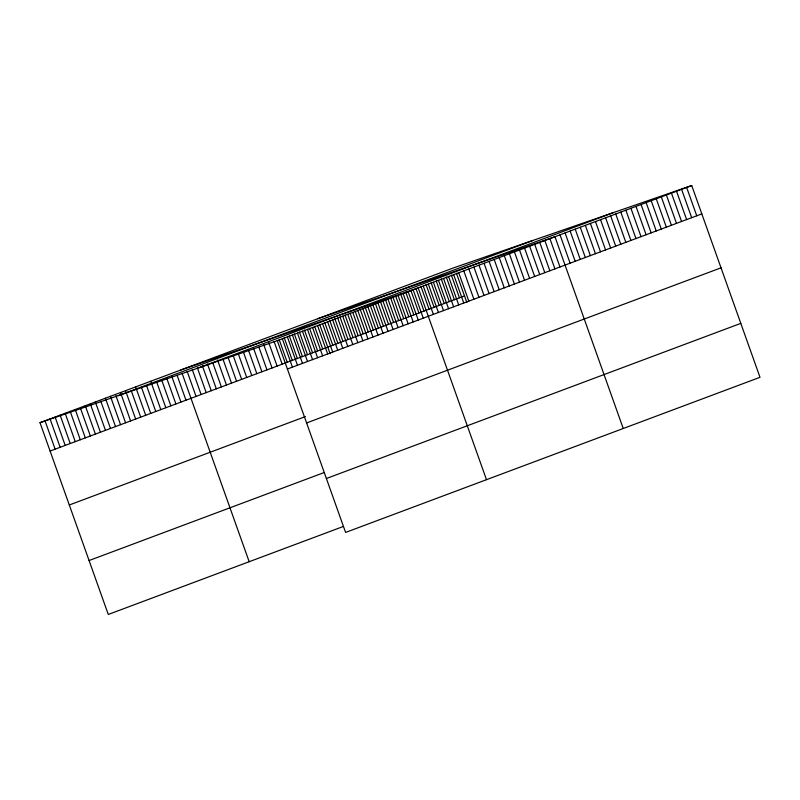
<?xml version="1.0" encoding="UTF-8"?>
<svg xmlns="http://www.w3.org/2000/svg" width="800" height="800" viewBox="0 0 800 800"><rect width="100%" height="100%" fill="white"/><g stroke="black" fill="none" stroke-linecap="round" stroke-linejoin="round"><path stroke-width="1.2" d="M343.39 526.45L108.28 614.46L40 422.69L454.41 267.57L691.72 185.54L760 377.31L345.59 532.43L277.3 340.67L691.72 185.54M118.31 395.62L532.72 240.5M198.99 367.74L613.41 212.61M50.1 451.06L464.51 295.93M287.4 369.03L701.81 213.9M69.3 504.98L305.42 416.59M306.6 422.95L721.02 267.83M89.08 560.54L324.19 472.53M326.39 478.51L740.8 323.38M317.66 318.76L554.96 236.73L623.24 428.5M180.9 369.95L418.2 287.92L486.49 479.69M40 422.69L277.3 340.67M686.65 187.44L696.75 215.8M681.59 189.33L691.68 217.7M676.52 191.23L686.62 219.59M671.46 193.12L681.55 221.49M666.39 195.02L676.49 223.38M661.33 196.92L671.42 225.28M656.26 198.81L666.36 227.17M651.2 200.71L661.29 229.07M646.13 202.6L656.23 230.97M641.07 204.5L651.16 232.86M636 206.4L646.1 234.76M630.94 208.29L641.03 236.65M625.87 210.19L635.97 238.55M620.8 212.08L630.9 240.45M615.74 213.98L625.84 242.34M610.67 215.88L620.77 244.24M605.61 217.77L615.71 246.13M600.54 219.67L610.64 248.03M595.48 221.56L605.58 249.93M590.41 223.46L600.51 251.82M585.35 225.36L595.45 253.72M580.28 227.25L590.38 255.61M575.22 229.15L585.32 257.51M570.15 231.04L580.25 259.41M565.09 232.94L575.19 261.3M560.02 234.84L570.12 263.2M549.89 238.63L559.99 266.99M544.83 240.52L554.93 268.89M539.76 242.42L549.86 270.78M534.7 244.32L544.8 272.68M529.63 246.21L539.73 274.57M524.57 248.11L534.67 276.47M519.5 250L529.6 278.37M514.44 251.9L524.54 280.26M509.37 253.8L519.47 282.16M504.31 255.69L514.41 284.05M499.24 257.59L509.34 285.95M494.18 259.48L504.28 287.85M489.11 261.38L499.21 289.74M484.05 263.28L494.15 291.64M478.98 265.17L489.08 293.53M473.92 267.07L484.02 295.43M468.85 268.96L478.95 297.33M463.79 270.86L473.89 299.22M458.72 272.76L468.82 301.12M456.43 273.24L466.86 302.53M453.66 274.65L463.76 303.01M451.37 275.14L459.45 297.83M448.59 276.55L458.69 304.91M446.3 277.03L454.38 299.72M443.53 278.44L453.63 306.81M441.24 278.93L449.32 301.62M438.46 280.34L448.56 308.7M436.17 280.83L444.25 303.52M433.4 282.24L443.5 310.6M431.11 282.72L439.19 305.41M428.33 284.13L438.43 312.49M426.04 284.62L434.12 307.31M423.27 286.03L433.37 314.39M420.98 286.51L429.06 309.2M415.91 288.41L423.99 311.1M413.17 289.81L423.27 318.17M410.85 290.31L418.93 313M408.14 291.69L418.24 320.05M405.78 292.2L413.86 314.89M403.11 293.57L413.21 321.94M400.72 294.1L408.8 316.79M398.07 295.46L408.17 323.82M395.65 295.99L403.73 318.68M393.04 297.34L403.14 325.7M390.59 297.89L398.67 320.58M388.01 299.23L398.11 327.59M385.52 299.79L393.6 322.48M382.98 301.11L393.08 329.47M380.46 301.68L388.54 324.37M377.95 302.99L388.05 331.35M375.39 303.58L383.47 326.27M372.91 304.88L383.01 333.24M370.33 305.47L378.41 328.16M367.88 306.76L377.98 335.12M365.26 307.37L373.34 330.06M362.85 308.64L372.95 337.01M360.2 309.27L368.28 331.95M357.82 310.53L367.92 338.89M355.13 311.16L363.21 333.85M352.79 312.41L362.88 340.77M350.07 313.06L358.15 335.75M347.75 314.29L357.85 342.66M345 314.95L353.08 337.64M342.72 316.18L352.82 344.54M339.94 316.85L348.02 339.54M337.69 318.06L347.79 346.42M334.87 318.74L342.95 341.43M332.66 319.95L342.76 348.31M329.81 320.64L337.89 343.33M327.62 321.83L337.72 350.19M324.74 322.54L332.82 345.23M322.59 323.71L332.69 352.08M319.68 324.43L330.11 353.73M317.56 325.6L327.66 353.96M314.61 326.33L322.69 349.02M312.53 327.48L322.63 355.84M309.55 328.22L317.63 350.91M307.5 329.36L317.6 357.73M304.48 330.12L312.56 352.81M302.46 331.25L312.56 359.61M299.42 332.02L307.5 354.71M297.43 333.13L307.53 361.49M294.35 333.91L302.43 356.6M292.4 335.01L302.5 363.38M289.29 335.81L297.37 358.5M287.37 336.9L297.47 365.26M284.22 337.7L292.3 360.39M282.34 338.78L292.43 367.14M279.16 339.6L287.24 362.29M274.09 341.5L282.17 364.19M268.62 342.26L277.11 366.08M263.56 344.15L272.04 367.98M258.9 347.18L266.98 369.87M253.43 347.95L261.91 371.77M248.36 349.84L256.85 373.67M243.3 351.74L251.78 375.56M238.23 353.63L246.72 377.46M233.17 355.53L241.65 379.35M228.1 357.43L236.58 381.25M223.04 359.32L231.52 383.15M217.57 360.08L226.45 385.04M212.91 363.11L221.39 386.94M207.44 363.88L216.32 388.83M202.37 365.77L211.26 390.73M197.31 367.67L206.19 392.63M192.24 369.56L201.13 394.52M187.18 371.46L196.06 396.42M182.11 373.36L249.18 561.72M177.08 375.24L185.97 400.2M171.64 375.99L180.94 402.08M166.61 377.87L175.9 403.96M161.98 380.89L170.87 405.85M156.55 381.64L165.84 407.73M150.71 381.25L160.81 409.62M146.48 385.41L155.77 411.5M141.45 387.29L150.74 413.38M135.61 386.9L145.71 415.27M131.39 391.06L140.68 417.15M125.55 390.67L135.65 419.03M120.51 392.56L130.61 420.92M115.89 395.57L125.58 422.8M110.45 396.32L120.55 424.69M105.42 398.21L115.52 426.57M100.79 401.22L110.49 428.45M95.35 401.97L105.45 430.34M90.32 403.86L100.42 432.22M85.29 405.74L95.39 434.1M80.66 408.76L90.36 435.99M75.23 409.51L85.32 437.87M70.19 411.39L80.29 439.75M65.16 413.28L75.26 441.64M60.13 415.16L70.23 443.52M55.1 417.04L65.2 445.41M50.06 418.93L60.16 447.29M45.03 420.81L55.13 449.17"/></g></svg>
